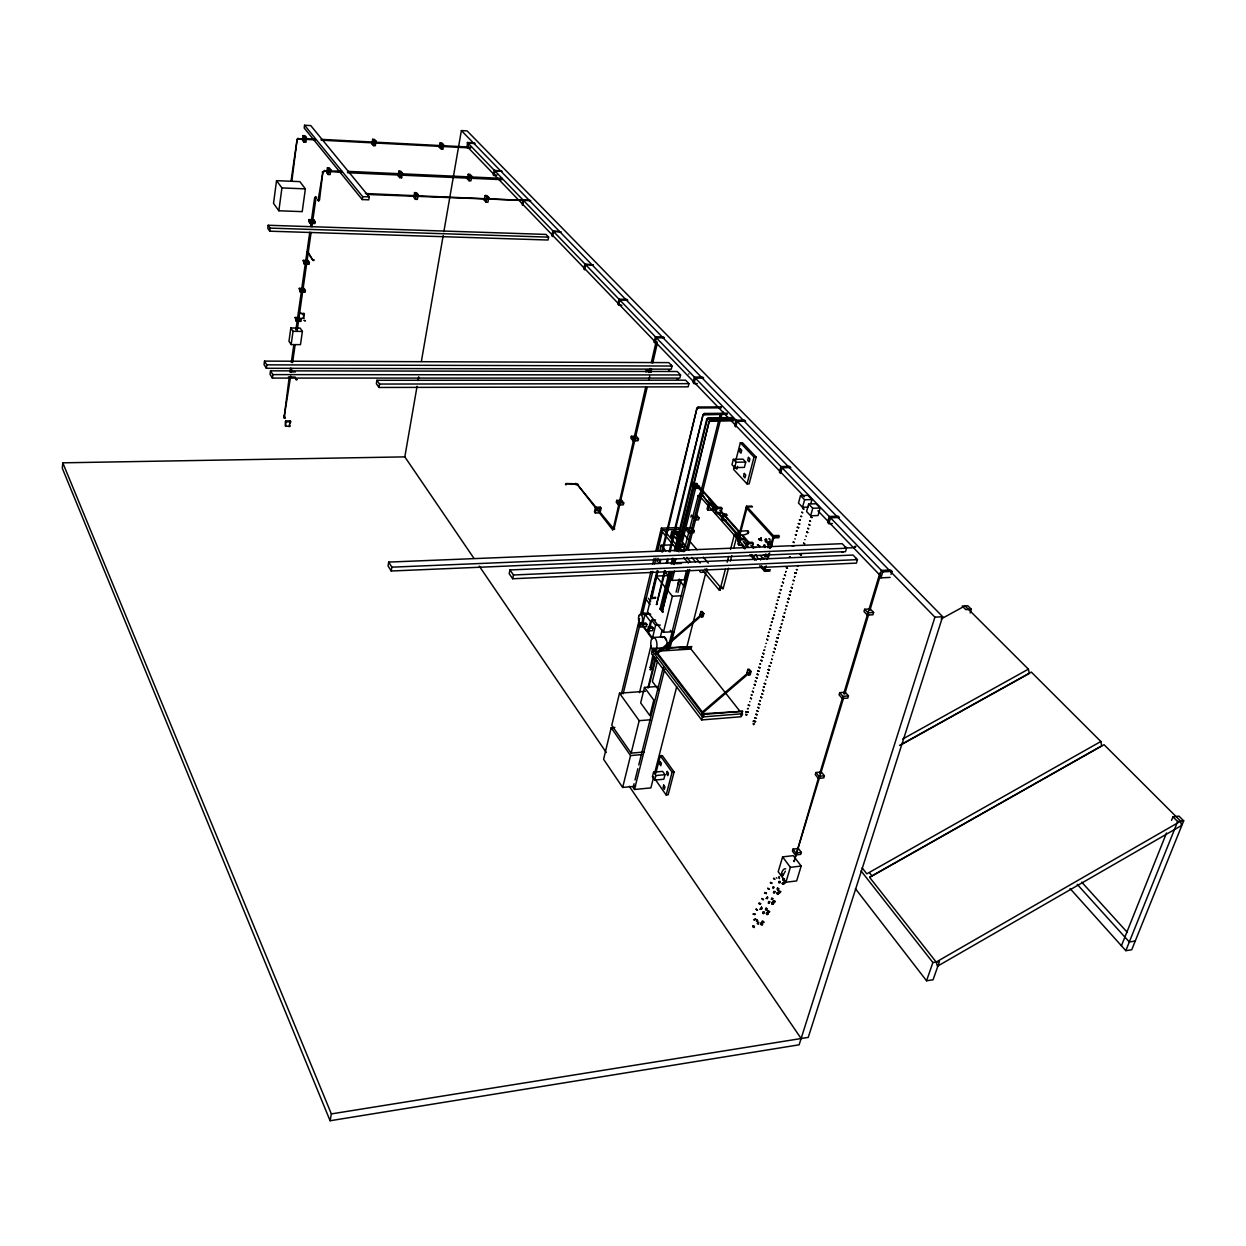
<?xml version="1.0" encoding="UTF-8"?>
<svg xmlns="http://www.w3.org/2000/svg" width="1246" height="1246" viewBox="0 0 1246 1246"><rect width="100%" height="100%" fill="white"/><g stroke="black" fill="none" stroke-linecap="round" stroke-linejoin="round"><path stroke-width="1.5" d="M768.408 543.474L766.913 542.617L768.564 543.272M760.122 540.141C762.568 539.845 755.792 538.319 759.951 540.141M764.499 554.75L765.262 555.747L764.296 555.077M473.792 558.099L404.825 456.877L62.783 462.827L62.3 468.247L330.097 1120.746L799.122 1044.802L934.921 617.175L461.378 130.581L443.856 231.709M764.219 555.249L765.106 555.747M855.784 546.605L855.114 546.184L855.55 546.947M268.17 225.261L267.765 228.329L269.759 231.195L548.022 240.011L548.598 237.129L545.997 234.419L268.17 225.261L270.164 228.111L269.759 231.195M276.534 180.654L273.528 203.394L278.855 210.776L302.217 211.633L305.379 188.878L299.865 181.636L276.534 180.654L281.923 187.912L278.855 210.776M264.51 361.122L264.043 364.548L266.333 368.286L671.298 369.159L672.03 366.028L668.775 362.617L264.51 361.122L266.8 364.844L266.333 368.286M681.219 551.277L681.811 550.296L682.574 551.246M756.665 921.339L757.303 920.171M291.066 180.919L297.155 139.178L291.86 181.013L291.066 180.919L291.86 181.013M270.507 370.841L270.039 374.298L272.376 378.083L679.833 378.114L680.581 374.953L677.279 371.495L270.507 370.841L272.843 374.61L272.376 378.083M303.136 135.643L302.498 140.315L303.884 142.06L305.768 142.153L306.423 137.496L305.021 135.752L303.136 135.643L304.538 137.387L303.884 142.06M304.569 125.254L304.195 128.011L362.228 199.562L368.769 199.827L369.221 196.915L310.737 125.581L304.569 125.254L362.664 196.65L362.228 199.562M290.832 327.994L288.979 341.233L291.159 344.581L300.488 344.644L302.389 331.42L300.177 328.103L290.832 327.994L293.028 331.327L291.159 344.581M295.162 317.481L296.283 321.328L300.971 321.375L301.236 319.599L296.532 319.537L295.162 317.481L298.292 317.512M299.274 288.356L300.411 292.187L305.13 292.28L305.395 290.474L303.993 288.449L299.274 288.356L300.411 292.187M303.23 260.367L304.382 264.183L309.117 264.292L309.382 262.47L307.964 260.476L303.23 260.367L304.382 264.183M308.977 219.592L308.712 221.461L310.145 223.392L314.942 223.548L315.207 221.695L313.758 219.763L308.977 219.592L310.41 221.523L310.145 223.392M296.283 321.328L296.532 319.537M290.676 376.105L284.244 416.553L289.134 377.803M289.944 372.04L290.489 368.209M291.299 362.446L293.76 345.173M295.925 329.816L309.771 232.208M310.581 226.507L314.615 198.005C318.197 198.114 314.257 195.638 315.954 198.239L311.905 226.741M299.087 313.058L299.009 318.353L303.713 318.415L304.351 313.945L299.087 313.058L304.351 313.945M291.221 372.258L291.766 368.427M292.592 362.664L295.037 345.391M297.218 330.05L311.095 232.457M303.728 290.256L303.993 288.449M307.7 262.314L307.964 260.476M313.494 221.617L313.758 219.763M285.568 420.946L285.505 426.085C293.558 426.553 286.751 428.048 290.723 421.787L290.178 420.914L285.568 420.946L285.505 426.085M318.197 199.672L322.87 171.995L319.521 199.905C317.263 201.182 318.4 199.485 319.459 199.983M303.37 316.095L303.79 313.12M289.773 423.749L290.178 420.914M326.732 172.618L327.433 167.821L329.365 167.914L330.86 169.783L330.174 174.565L328.228 174.487L326.732 172.618L328.679 172.696M328.228 174.487L328.928 169.69L327.433 167.821M764.156 546.355L764.39 546.932M765.013 554.844L763.409 555M681.313 551.277L681.842 550.296L682.216 551.153M371.978 143.897L372.679 139.303L374.501 139.412L376.012 141.125L375.311 145.72L373.473 145.626L371.978 143.897L373.8 143.991M373.473 145.626L374.189 141.032L372.679 139.303M843.604 697.853L794.076 861.531L818.933 776.32L815.881 772.52L821.348 772.006L824.4 775.791L823.777 777.878L818.311 778.407L815.258 774.607L815.881 772.52M794.512 861.407L793.531 861.017M398.159 175.811L398.922 171.107L400.791 171.2L402.396 173.038L401.633 177.742L399.764 177.664L398.159 175.811L400.044 175.904L401.633 177.742M399.764 177.664L400.527 172.945L398.922 171.107M376.915 380.295L376.354 383.69L378.986 387.459L688.166 386.836L688.929 383.659L685.58 380.17L376.915 380.295L379.547 384.048L378.986 387.459M414.575 192.616L413.797 197.413L415.448 199.329L417.363 199.407L418.158 194.625L416.491 192.694L414.575 192.616L416.242 194.532L418.158 194.625M415.448 199.329L416.242 194.532M439.402 147.386L440.165 142.869L441.925 142.963L443.529 144.661L442.766 149.177L439.402 147.386L442.766 149.177M440.991 149.084L441.754 144.567L440.165 142.869M404.825 456.877L417.067 386.276M418.064 380.544L418.718 376.728M421.366 361.465L443.187 235.525M388.705 562.086L388.051 565.918L391.182 571.011L845.504 551.667L846.517 548.209L842.187 543.692L388.705 562.086L391.851 567.179L391.182 571.011M467.406 142.496L467.25 147.791L468.06 143.165L475.053 143.539L474.383 142.854L467.406 142.496L882.775 571.836L891.918 571.4L890.999 574.406M468.247 143.306L467.593 147.044L804.433 496.796M759.048 902.976L760.59 904.175M467.406 178.926L468.216 174.284L470.038 174.378L471.736 176.184L470.926 180.826L469.103 180.748L467.406 178.926L469.212 179.003M469.103 180.748L469.913 176.107L468.216 174.284M484.305 200.248L485.161 195.529L487.015 195.606L488.79 197.507L487.934 202.226L486.08 202.148L484.305 200.248L486.158 200.31M486.08 202.148L486.937 197.429L485.161 195.529M493.385 174.97L494.257 170.235L502.076 171.278L494.942 170.951L494.086 175.686L493.385 174.97L496.952 175.125M330.097 1120.746L331.358 1113.908L62.783 462.827M509.941 569.952L509.178 573.705L512.698 578.751L856.438 563.114L857.45 559.625L853.058 555.046L509.941 569.952L513.477 574.998L512.698 578.751M618.764 305.286L619.901 300.099L627.735 300.255L626.847 299.336L619.013 299.196L617.891 304.382L621.894 305.348M595.495 507.309L594.451 511.935L595.292 512.978L600.058 512.838L601.102 508.212L600.26 507.169L595.495 507.309L596.32 508.352L595.292 512.978M599.575 510.253L600.26 507.169M616.692 500.394L616.256 502.294L618.437 504.957L623.296 504.817L623.732 502.917L621.536 500.269L616.692 500.394L618.873 503.057L618.437 504.957M631.333 436.287L630.881 438.234L633.124 440.819L638.045 440.741L638.497 438.779L636.239 436.209L631.333 436.287L633.575 438.857L638.497 438.779M645.989 372.087L646.456 370.062L651.424 370.078L650.957 372.087M654.212 342.136L655.427 336.825L663.448 336.903L664.398 337.884L656.362 337.806L655.147 343.117L654.212 342.136L657.421 342.167M633.124 440.819L633.575 438.857M647.141 387.537L613.998 529.161L613.281 528.647L645.677 387.288M649.135 372.196L649.991 368.427M651.284 362.773L656.035 342.043M648.87 379.999L649.727 376.23M650.599 372.461L651.456 368.691M652.764 363.038L657.078 344.192M621.1 502.154L621.536 500.269M614.87 727.43L611.194 727.742L603.594 759.281L622.657 787.456L635.616 786.21M645.444 691.296L619.511 693.197L611.77 725.328L631.146 753.129L644.198 751.992M694.053 383.566L695.377 378.114L703.601 378.114L702.588 377.086L694.365 377.071L693.056 382.522L694.053 383.566L697.355 383.566M621.396 693.882L639.556 618.561M640.475 614.792L650.926 571.478M652.733 563.955L654.103 558.301M655.91 550.763L661.361 528.179L678.198 527.588L697.012 549.766M639.042 623.358L638.513 625.585L639.587 627.018L646.331 626.629L646.876 624.386L645.786 622.969L639.042 623.358L640.133 624.776L639.587 627.018M641.488 614.34L645.335 598.407L650.085 604.497M656.876 550.592L661.61 531.014L678.992 551.869M623.171 693.835L640.023 624.121M642.297 614.699L652.779 571.353M654.602 563.815L655.972 558.161M657.795 550.623L662.81 529.893L661.361 528.179M657.14 561.915L658.044 558.224M659.819 550.841L661.159 545.296L673.12 544.829M642.749 623.701L645.007 614.371L650.677 614.06M655.63 598.267L651.736 598.454L650.661 597.177L657.078 570.715M658.916 563.161L659.835 559.376M661.657 551.822L696.966 408.205L662.607 551.978M668.946 575.512L656.206 576.088L647.531 611.833L663.417 632.283L674.366 631.629M651.767 598.454L658.028 570.855M659.866 563.317L660.769 559.532M648.496 626.66L647.873 629.23L649.135 630.865L652.515 630.663L653.153 628.093L651.892 626.458L648.496 626.66L649.758 628.296L648.356 633.7L652.281 638.84L655.598 625.321L651.642 620.228L655.521 620.01M677.045 535.702L677.871 532.369L676.89 531.217L671.781 531.403L670.566 536.403L671.532 537.556L676.64 537.369M671.532 537.556L672.762 532.556L671.781 531.403M650.007 626.956L651.642 620.228M665.473 570.637L656.564 604.544L664.523 570.481M666.345 562.974L667.264 559.236M669.102 551.729L703.071 414.669L670.052 551.885M667.311 563.13L668.23 559.392M639.478 692.651L651.019 645.708M670.223 571.587L661.081 610.353L660.006 609.06L669.258 571.431M671.111 563.908L672.497 558.27M674.351 550.748L706.747 419.061L732.695 418.578M672.061 564.064L673.463 558.426M675.301 550.903L707.463 418.827L708.335 417.815L732.726 417.581M654.648 651.393L691 649.057L691.608 646.643L652.857 648.434L651.533 653.792L701.638 719.939L741.09 716.746L742.585 711.295L702.557 713.756L701.903 716.248M672.606 572.054L662.218 611.724L671.656 571.898M673.51 564.376L674.896 558.722M676.749 551.199L709.239 421.195L677.715 551.355M678.587 544.751L680.394 537.447M652.733 651.502L653.34 649.073L691.608 646.643M674.46 564.531L675.862 558.878M644.478 687.418L640.662 702.9L649.898 715.64L653.792 700.065L644.478 687.418L657.545 686.468M654.025 656.393L651.206 667.763L650.272 667.84L653.029 654.29M678.649 550.607L679.895 544.954L684.942 544.751M680.955 541.231L694.365 486.376L691.873 483.557L696.966 483.432M686.515 570.559L684.194 579.826L672.155 580.402L674.46 571.104M680.129 550.857L681.064 547.103M681.998 543.349L695.891 487.139M690.128 527.883L686.717 528.008L686.219 530.017L688.695 532.945L693.82 532.758L694.318 530.734L691.826 527.821M622.657 787.456L630.554 755.574L611.194 727.742M631.146 753.129L639.198 720.671L619.511 693.197M660.458 636.675L662.124 629.931M647.904 688.026L655.38 657.904M736.931 535.048C735.078 537.587 734.626 532.945 734.377 534.627L730.514 549.455M648.668 687.527L656.128 657.514M690.907 517.106L691.405 515.096L693.913 517.978L699.022 517.806L698.523 519.831L695.112 519.94M663.417 632.283L672.373 596.227L656.206 576.088M683.82 551.573L698.336 495.332M688.695 532.945L689.209 530.921L686.717 528.008M657.436 661.159L652.374 681.515L658.62 689.926M677.731 584.904L679.132 579.265M686.624 549.19L720.375 413.656L721.839 414.264L720.406 413.968M676.08 592.099L679.257 579.359M696.016 516.95L696.514 514.925L699.022 517.806M688.104 549.704L721.886 414.093M677.964 592.411L681.157 579.67M634.074 783.734L633.139 787.503L634.479 789.481L650.879 787.908L653.745 776.663M635.008 779.98L637.843 768.704M638.777 764.951L663.261 667.249M667.965 648.45L687.745 569.531M669.102 647.764L672.7 633.404L670.317 630.351M688.508 570.356L684.428 586.648L679.568 580.683M634.479 789.481L664.694 669.133M669.896 648.45L689.723 569.469M734.392 534.534L735.825 535.733L736.884 535.173M708.367 503.851L707.074 509.007L708.102 510.175L713.288 510.019L714.597 504.864L713.553 503.695L708.367 503.851L709.41 505.019L714.597 504.864M708.102 510.175L709.41 505.019M714.955 510.891L715.827 507.434L721.013 507.278L722.057 508.446L721.185 511.888M715.827 507.434L716.871 508.617L715.547 513.788L714.519 512.604M653.558 772.224L652.39 776.772L654.711 780.105L663.822 779.233L664.99 774.701L662.654 771.383L653.558 772.224L655.879 775.542L654.711 780.105M733.333 459.353L731.978 464.711L734.673 467.608L744.36 467.406L745.731 462.048L743.021 459.167L733.333 459.353L736.043 462.25L745.731 462.048M671.08 365.826L670.987 364.891L670.955 365.794M654.695 772.909L676.718 686.733M686.764 647.39L706.856 568.69M655.863 773.143L660.318 755.715L662.296 755.543L674.086 772.006L668.152 794.792L666.158 794.995L655.583 779.887M734.455 465.817L733.536 469.368L747.039 483.9L749.158 483.853L756.135 457.048L742.445 442.719L740.342 442.751L735.81 460.49M721.652 519.255L722.976 514.084L726.449 513.959M734.673 467.608L736.043 462.25M737.601 466.315L736.884 469.15L735.452 467.608M699.972 614.839L700.813 611.568L702.183 611.49L703.85 613.546L703.009 616.832L701.654 616.91L699.972 614.839L701.327 614.776M701.654 616.91L702.495 613.624L700.813 611.568M666.158 794.995L672.092 772.193L660.318 755.715M747.039 483.9L754.017 457.095L740.342 442.751M722.337 587.427L722.914 588.751L720.546 587.769L725.359 569.282M727.181 562.226L728.676 556.51M728.521 568.16L723.21 588.47L720.686 588.05L721.839 587.193M730.358 561.105L731.776 555.638M733.692 548.333L737.071 535.328M751.759 506.063L746.494 506.219L737.507 540.593L738.239 541.418L747.226 507.029L752.491 506.857M744.719 543.24L745.638 539.752L744.547 538.521L739.252 538.724L737.881 543.972L738.971 545.203L742.491 545.063M738.971 545.203L740.342 539.954L739.252 538.724M746.043 545.982L746.961 542.477L752.257 542.259L753.363 543.505L752.428 546.994M701.638 719.939L703.087 714.441L652.857 648.434M747.133 547.212L748.067 543.708L746.961 542.477M703.492 716.855L704.146 714.363L653.885 648.372M723.194 588.548L722.805 587.66M720.562 587.723L721.808 587.287M764.904 566.821L763.923 570.497L769.234 570.247M766.897 559.485L768.377 553.987M769.872 548.474L773.33 535.624L778.688 535.422M769.981 571.104L764.67 571.338L766.165 565.84M768.143 558.488L769.639 552.99M771.118 547.477L774.093 536.465L746.494 506.219M746.946 672.715L747.865 669.351L749.251 669.258L751.073 671.485L750.154 674.849L748.753 674.943L746.946 672.715L748.332 672.622M748.753 674.943L749.671 671.578L747.865 669.351M810.912 503.291L811.956 499.537L807.891 495.347L800.539 495.55L798.484 503.041L802.517 507.262L808.031 507.091M802.517 507.262L804.589 499.755L800.539 495.55M808.654 503.991L806.567 511.514L810.648 515.797L818.046 515.548L820.148 508.025L816.037 503.773L808.654 503.991L812.75 508.259L820.148 508.025M810.648 515.797L812.75 508.259M757.708 922.445L757.412 923.504L758.736 924.018M828.824 523.647L830.49 517.791L839.383 517.479L838.122 516.187L829.229 516.483L827.578 522.354L828.824 523.647L832.375 523.522M367.259 194.469L521.389 200.294L365.358 193.519M661.953 611.521L662.856 611.584M660.956 609.185L660.022 609.029M782.613 856.89L778.205 871.748L785.915 882.23L796.661 880.922L801.162 866.048L793.344 855.644L782.613 856.89L790.369 867.325L785.915 882.23M657.203 604.372L656.299 604.341M793.001 849.102L792.409 851.111L795.337 855.005L800.726 854.382L801.334 852.373L798.39 848.495L793.001 849.102L795.929 852.996L801.334 852.373M839.742 692.651L839.088 694.832L842.265 698.508L847.825 698.072L848.479 695.907L845.286 692.231L839.742 692.651L842.919 696.343L848.479 695.907M864.662 609.263L863.976 611.537L867.278 615.088L872.932 614.761L873.617 612.487L870.3 608.936L864.662 609.263L867.964 612.814L873.617 612.487M819.728 773.673L842.919 696.343M843.698 693.757L879.91 572.958M844.726 694.147L868.711 614.231M869.833 610.509L880.424 575.2M890.096 577.412L880.969 577.864L882.775 571.836M649.789 667.404L651.237 667.622M650.661 597.177L651.549 597.27M708.849 421.366L734.065 420.759M315.378 139.879L297.996 138.96L315.394 139.054M769.779 902.073L768.689 903.381L768.548 901.59L769.748 901.637L768.268 903.07L769.016 902.758M773.361 903.116L772.271 904.425L772.909 902.353M461.378 130.581L467.11 130.908L942.646 616.708L808.249 1037.388L331.358 1113.908M709.753 421.569L710.407 419.995L710.313 420.946M706.762 419.232L707.681 419.388M702.666 414.887L727.243 414.279M970.151 612.97L971.35 609.294L967.753 605.727L962.208 606.054L965.79 609.621L971.35 609.294M720.998 406.912L698.118 407.006C698.866 407.956 694.972 409.077 698.196 407.987L720.858 407.847L720.811 406.881L720.858 407.847M341.669 172.462L324.053 171.013L341.684 171.091M932.896 962.535L939.453 961.569L933.083 979.777L926.541 980.773L932.896 962.535L861.079 870.938M612.58 529.752L577.116 484.211L613.686 528.834C612.3 530.391 613.982 527.494 614.683 528.911M759.998 546.324C761.524 547.041 756.898 545 759.468 546.589M1121.416 945.776L1166.521 832.951M1171.536 820.413L1172.953 816.831L1178.981 816.13L1183.7 820.818L1131.726 949.779L1125.823 950.667L1070.08 888.585M1125.823 950.667L1177.672 821.535L1183.7 820.818M747.522 531.481C752.677 531.995 740.731 537.945 738.271 533.413M760.745 903.459L758.892 903.662L759.795 903.599M298.059 138.945L298.012 138.15M297.078 139.412L297.451 139.194M765.013 555.124L765.542 555.825L765.371 554.828M324.396 171.621L324.365 170.359M703.632 414.871L704.224 413.47L727.275 413.267M785.369 871.203L782.784 875.751L781.6 875.611C780.603 873.835 783.127 867.964 785.696 868.774M704.27 413.532L704.224 414.466M708.211 417.831L708.335 418.812M283.714 416.289L284.96 416.398M566.027 484.896C561.027 481.595 592.831 485.94 565.949 483.541M781.149 874.552L782.675 874.271L783.111 875.331M315.954 198.27L314.631 197.974M738.504 531.185L738.13 532.914M698.118 408.003L698.165 407.068M673.37 534.145L675.394 533.693L688.991 549.86M696.561 485.301C692.869 485.488 698.149 484.102 695.766 484.928M323.462 172.384L322.2 172.01M656.066 653.558L700.828 615.026M656.689 654.306L702.915 614.527M702.713 711.715L747.912 672.918M701.903 713.74L748.581 673.681M775.028 879.365L773.47 878.29L774.373 878.726M684.459 551.184L684.879 551.215M771.99 898.226L772.411 899.612L771.679 899.269M701.965 494.039L700.953 494.226M762.801 922.881L763.144 921.386M701.996 493.977L699.754 494.351L699.427 495.83L745.295 547.586M696.171 485.488L696.872 484.04L717.68 507.262M936.182 962.052L1180.694 821.176L1104.065 744.703L869.63 877.386L936.182 962.052L937.428 966.242L1181.426 825.568L1180.694 821.176M899.503 745.42L1031.314 672.092L1100.841 741.495L866.827 873.835L862.107 867.823M869.848 877.044L1101.698 745.824L1100.841 741.495M902.088 744.22L1029.336 673.432L1028.386 669.164L964.996 605.883M902.602 739.096L1028.386 669.164M941.197 618.919L963.283 606.818M673.681 533.709L675.425 533.74M697.355 408.626L696.514 408.283M547.648 237.238L547.617 236.927M760.325 701.14L759.468 700.657L760.356 700.579M749.703 701.685L750.014 701.732M751.945 695.33L751.104 694.847L751.977 694.785M764.172 687.356L763.3 686.873L764.187 686.811M768.424 669.616L769.498 670.005L768.19 669.803M741.915 715.578L740.685 714.581L742.663 714.192M760.496 664.336L759.639 663.869L760.527 663.807M758.284 923.707L757.459 923.551L758.923 922.445M755.559 918.707L754.173 920.296M765.511 646.83L764.904 646.986M766.477 643.325L765.869 643.481M760.449 909.315L759.671 909.175M781.226 623.857L782.223 623.794L781.382 624.137M773.299 618.592L772.271 618.499L773.112 618.156M783.781 616.895L783.469 616.848M787.254 601.88L788.297 602.519L787.488 602.441M777.021 604.403L776.149 603.936L777.037 603.889M779.996 593.641L779.124 593.158L780.012 593.112M791.023 591.539L789.995 591.429L790.836 591.102M775.028 891.451L773.517 892.821L774.264 892.525M781.133 590.199L780.105 589.56L781.008 589.514M794.014 580.838L792.97 580.2L794.076 580.605M794.496 576.571L794.808 576.633M780.245 881.436L778.688 882.713L779.435 882.433M779.856 882.791L778.719 882.355L779.077 881.358L780.214 881.794M804.776 539.611L805.103 539.674M793.063 546.246L792.752 546.2M805.819 535.873L806.38 536.465M774.701 892.868L773.517 892.416L773.859 891.404L775.043 891.856M796.334 535.079L795.228 534.69L796.132 534.659M806.863 532.135L807.174 532.182M810.398 521.295L809.495 520.828L810.601 521.217M753.129 723.396L753.503 724.72L754.531 723.786M800.244 520.252L799.34 519.8L800.244 519.769M800.867 516.093L801.77 516.56L800.867 516.576M801.894 512.34L802.798 512.807L801.754 512.184M745.793 714.083L746.167 715.391L747.179 714.488M575.714 483.308L575.652 484.678M720.297 590.059L719.02 589.856L702.931 570.699M720.235 589.997C717.4 589.28 721.683 585.464 719.02 589.856M613.234 528.647L612.783 529.908L613.686 528.834M700.548 494.023C699.099 498.198 701.187 493.665 700.859 492.964M771.679 898.241L773.205 898.709L771.196 899.129M765.901 908.318L767.38 908.801L766.866 909.705L765.387 909.222M756.291 555.155L755.014 555.046M756.322 555.062L755.497 555.109M698.321 495.425C697.589 496.843 701.903 496.967 697.667 495.799M755.792 919.377L753.923 919.626L754.874 919.517M1135.231 941.073L1129.312 941.96L1077.229 884.364M738.753 533.958L739.517 532.727L738.582 531.17L738.878 533.942L738.753 531.139L748.207 530.796M790.369 867.325L801.162 866.048M844.975 547.601C844.321 545.203 845.286 549.595 855.286 547.181M818.933 776.32L824.4 775.791M655.879 775.542L664.99 774.701M672.092 772.193L674.086 772.006M630.554 755.574L641.737 754.593M765.854 898.444L766.788 898.366M703.087 714.441L742.585 711.295M639.198 720.671L650.459 719.767M749.671 671.578L751.073 671.485M651.876 597.582L655.661 597.317M653.278 650.817L652.25 650.879L702.433 716.948L741.9 713.771L741.37 713.086M659.897 650.381L669.46 649.773M679.023 649.166L688.586 648.559M934.921 617.175L942.646 616.708M653.683 637.454L663.822 636.846M655.598 625.321L660.271 625.056M649.758 628.296L653.153 628.093M640.133 624.776L646.876 624.386M702.495 613.624L703.85 613.546M672.373 596.227L681.562 595.744M770.371 569.687L765.044 569.936L761.353 565.746M513.477 574.998L857.45 559.625M704.115 572.21L700.657 572.366L699.629 571.135M681.469 563.426L676.298 563.659L672.809 559.423M391.851 567.179L846.517 548.209M748.067 543.708L753.363 543.505M679.397 546.932L684.459 546.729M752.74 547.524L756.275 547.383M774.093 536.465L779.451 536.263M779.062 537.696L773.704 537.898L746.12 507.636M740.342 539.954L745.638 539.752M689.209 530.921L694.318 530.734M672.762 532.556L677.871 532.369M662.81 529.893L679.662 529.301M726.169 520.314L722.711 520.439L724.035 515.252L727.493 515.143M717.291 513.726L720.749 513.617L719.705 512.449M804.589 499.755L811.956 499.537M596.32 508.352L601.102 508.212M716.871 508.617L722.057 508.446M618.873 503.057L623.732 502.917M694.365 486.376L699.473 486.236M698.959 488.276L693.851 488.401L691.359 485.582M754.017 457.095L756.135 457.048M710.407 419.995L734.112 419.762M286.113 421.833L290.723 421.787M379.547 384.048L688.929 383.659M288.418 376.931L295.302 377.117M290.723 371.915L295.38 371.915M272.843 374.61L680.581 374.953M266.8 364.844L672.03 366.028M293.028 331.327L302.389 331.42M771.196 882.822C774.015 882.916 768.377 882.791 771.025 882.931C773.501 884.8 769.125 880.797 770.994 882.962M300.66 290.38L305.395 290.474M304.631 262.345L309.382 262.47M270.164 228.111L548.598 237.129M310.41 221.523L315.207 221.695M362.664 196.65L369.221 196.915M281.923 187.912L305.379 188.878M486.937 197.429L488.79 197.507M328.928 169.69L330.86 169.783M400.527 172.945L402.396 173.038M469.913 176.107L471.736 176.184M347.494 171.356L502.247 178.38M347.478 172.727L502.216 179.689M304.538 137.387L306.423 137.496M374.189 141.032L376.012 141.125M441.754 144.567L443.529 144.661M321.188 139.365L469.867 147.09M321.172 140.191L470.739 147.978M700.828 493.058L699.831 493.214L700.517 494.086M748.223 708.382L747.398 708.756L748.363 708.678M771.539 659.025L772.411 659.508L771.617 659.43M769.016 669.445L768.128 669.507L769.171 669.725M753.861 687.948L753.3 688.29M769.203 632.314L768.315 632.376L769.109 632.438M778.828 634.23L777.987 634.572L778.984 634.51M777.753 637.905L777.987 638.061M763.938 650.49L764.779 650.147L763.798 650.21M772.925 655.427L772.349 655.77M779.015 596.709L778.189 597.036L779.171 596.99M788.811 598.345L787.97 598.687L788.967 598.625M788.407 598.423L789.294 598.905L788.407 598.952M778.61 597.301L779.451 596.974L778.454 597.036M778.034 600.307L777.146 600.354L777.94 600.432M786.787 606.101L785.899 605.634L786.989 606.023M785.79 609.185L785.478 609.652M785.385 609.792L785.712 609.31M784.793 612.783L783.952 613.125L784.949 613.063M775.059 611.552L774.654 611.63M773.673 615.197L774.56 615.15L773.766 615.072M772.691 618.764L773.532 618.421L772.536 618.483M782.379 620.555L783.22 620.228L782.192 620.119M772.131 621.707L771.29 622.05L772.286 621.988M771.149 625.243L770.324 625.585L771.305 625.523M780.806 627.096L780.479 627.579M780.401 627.719L781.226 627.377L780.245 627.423M797.954 565.497L797.642 565.949M797.549 566.073L797.876 565.622M786.6 567.833L786.413 567.911M796.521 569.749L797.424 569.718L796.365 569.484M786.008 571.4L785.681 571.852M785.587 571.976L785.915 571.525M794.901 576.509L794.481 577.1M783.999 578.674L783.095 578.705L783.905 578.798M792.44 584.405L793.017 584.094M782.005 585.9L781.102 585.947L781.912 586.025M790.416 591.694L791.257 591.367L790.26 591.414M795.727 535.219L796.054 534.783M794.792 538.802L795.26 539.02M801.038 554.408L800.134 554.454L801.209 554.688M800.633 554.984L801.536 554.953L800.477 554.719M807.751 528.226L808.81 528.849L807.704 528.46M797.16 530.952L796.256 530.983L797.066 531.061M756.665 909.424L755.87 909.066L757.521 910.234M680.409 535.11L679.459 534.721L680.737 535.25M766.025 680.02L765.527 680.051M748.098 533.6L747.475 532.556M764.421 554.922L765.34 555.763M576.945 485.099L577.973 484.18M684.038 551.199L682.606 551.262L684.132 551.464M313.992 259.604C314.849 266.068 299.507 237.503 312.964 260.445M308.541 252.05L307.513 252.891M759.904 555.514C766.43 558.722 757.21 561.666 756.727 555.623M699.427 495.83L701.202 495.456L700.968 494.132M762.443 558.364L760.979 558.473L760.605 559.999M701.529 493.432C700.408 493.136 703.881 489.974 703.305 493.073C698.554 488.323 707.043 503.758 710.516 503.555M697.23 484.305C695.907 485.924 695.642 483.386 695.844 485.192M781.896 874.287L782.426 875.19M1172.953 816.831L1177.672 821.535M891.918 571.4L890.547 569.998L881.42 570.434L879.614 576.446L880.969 577.864M817.906 510.782L879.878 575.138M646.456 370.062L648.761 372.538M1081.715 882.152L1127.396 932.46M720.235 510.128L739.376 531.621M743.208 535.92L749.578 543.085M703.336 491.952L717.478 507.838M720.048 510.72L738.053 530.952M741.915 535.282L748.332 542.508M750.902 545.405L753.472 548.287M697.339 486.75L702.433 492.482M708.818 499.662L711.357 502.527M713.07 506.452L715.64 509.349M718.21 512.231L741.323 538.272M701.249 494.351L740.685 538.817M743.223 541.683L748.316 547.415M712.26 508.851L713.288 510.019M751.463 554.563L756.4 560.155M741.214 544.798L744.921 548.988M749.858 554.579L754.796 560.17M759.733 565.762L764.67 571.338M703.274 557.149L708.289 563.067M696.421 558.66L700.127 563.067M705.065 568.939L721.138 588.034M674.553 536.886L685.658 550.109M691.826 557.46L695.517 561.868M664.648 530.905L681.889 551.542M686.811 557.429L690.502 561.853M683.68 557.492L688.368 563.13M661.159 545.296L665.816 550.95M665.224 571.867L672.155 580.402M756.431 921.433L756.898 919.828L757.989 921.168M304.367 140.409L305.768 142.153M869.801 873.197L872.216 876.25M690.502 648.434L739.517 710.734M648.325 598.267L650.708 601.304M645.007 614.371L650.474 621.458L647.733 632.672L642.297 625.554M855.379 888.647L926.541 980.773M643.31 626.037L652.717 638.326M479.274 566.136L606.257 752.522M629.246 786.273L801.116 1038.525M303.152 317.59L303.713 318.415M761.119 537.665L761.275 539.004L761.197 537.649M289.57 425.166L290.116 426.039M696.171 485.395L696.28 483.962L696.498 484.803M776.912 878.181L776.32 877.698M677.248 533.973C678.354 531.668 678.369 532.058 677.139 533.973M761.54 907.509L762.022 908.832M756.587 909.346L756.805 909.954M767.536 897.26L767.676 897.914M762.552 898.88L762.708 899.534M773.439 887.168L773.517 887.853M768.439 888.585L768.517 889.27M774.233 878.461L774.264 879.178M722.633 413.033L722.836 411.725L722.571 413.033M775.261 611.475L774.498 611.35M768.751 538.895A1.651 0.841 87.7 0 1 769.981 539.705A1.651 0.841 87.7 0 1 769.483 541.917M771.913 544.907A1.651 0.841 87.6 0 1 771.072 543.677M771.04 542.835A1.651 0.841 87.6 0 1 771.835 541.621M767.567 544.642A1.651 0.841 87.6 0 1 768.408 545.873A1.651 0.841 87.6 0 1 768.066 547.726M763.58 546.402A1.651 0.841 87.6 0 1 764.701 544.907A1.651 0.841 87.6 0 1 765.044 547.586M769.997 547.633A1.651 0.841 87.5 0 1 770.433 547.648M765.838 553.909A1.651 0.841 87.4 0 1 766.259 555.903A1.651 0.841 87.4 0 1 765.356 556.931A1.651 0.841 87.4 0 1 764.623 555.295M643.73 614.605A4.517 2.056 86.7 0 1 646.253 615.524M646.456 613.437A5.654 2.585 86.7 0 1 649.618 614.59M642.936 614.449A5.654 2.585 86.7 0 1 646.596 614.745M664.881 638.232A2.103 0.981 86.3 0 1 665.738 639.852M662.296 637.578A6.682 3.099 86.3 0 1 666.376 639.712A6.682 3.099 86.3 0 1 666.345 648.465M653.247 650.505A6.697 3.084 86.3 0 1 650.988 641.005A6.697 3.084 86.3 0 1 655.505 638.871A6.697 3.084 86.3 0 1 656.19 649.119M657.14 605.011L657.14 605.011M660.894 609.792L660.894 609.792M662.794 612.191L662.529 611.412L662.794 612.191M752.646 555.42L753.923 556.37L752.646 555.42M650.163 669.616L651.502 669.304L650.163 669.616M761.555 540.546L760.138 540.172L761.695 540.546M757.49 544.969L758.393 544.767L757.49 544.969M759.094 539.004L759.998 538.802L759.094 539.004M855.581 558.161L856.08 558.893L855.581 558.161M680.191 365.187L680.191 365.187M688.758 374.065L688.82 373.925M765.776 540.188L766.103 540.951L765.776 540.188M843.059 552.367L841.985 552.087L843.059 552.367M763.424 899.628L761.851 898.6L763.424 899.628M522.681 199.625L522.495 205.216L523.413 200.372L530.718 200.668L522.681 199.625M552.835 230.79L551.853 235.743L552.632 236.553L553.613 231.6L561.089 231.849L552.835 230.79M584.888 263.918L583.829 268.98L584.654 269.837L585.713 264.775L593.361 264.977L584.888 263.918M764.421 558.52L762.022 558.13L764.405 558.566M736.09 420.214L734.673 425.789L735.763 426.911L737.18 421.335L745.622 421.241L744.532 420.12L736.09 420.214M660.178 761.54L659.555 763.969L660.801 765.729L661.424 763.3L660.178 761.54M740.264 448.778L739.532 451.644L740.981 453.17L741.713 450.304L740.264 448.778M663.682 785.105L663.059 787.519L664.305 789.31L664.943 786.88L663.682 785.105M667.217 771.445L666.594 773.875L667.856 775.651L668.479 773.205L667.217 771.445M744.283 473.464L743.551 476.315L744.999 477.872L745.747 475.022L744.283 473.464M748.441 457.391L747.709 460.257L749.158 461.814L749.905 458.933L748.441 457.391M780.931 466.565L779.404 472.281L780.557 473.48L782.099 467.764L790.758 467.577L789.59 466.378L780.931 466.565M761.446 907.119L761.368 908.879L761.446 907.119M766.181 908.318L766.103 910.063L766.181 908.318M761.197 923.146L760.901 924.205L762.225 924.719L762.007 922.881L761.197 923.146M755.621 721.527L753.254 721.263L755.621 721.527M748.254 712.229L745.902 711.964L748.254 712.229M763.175 911.947L763.346 913.754L764.452 912.43L763.175 911.947M766.711 912.82L766.882 914.626L768.237 913.739L767.754 912.773L766.15 913.443L767.692 914.533L767.988 913.302L766.711 912.82M678.276 535.032L680.768 535.842L678.276 535.032M767.396 896.902L767.287 898.615L767.396 896.902M777.706 888.32L777.582 890.018L778.47 888.647L777.706 888.32M773.268 886.841L773.127 888.538L774.031 887.168L773.268 886.841M777.473 892.603L777.551 894.363L778.657 893.071L777.473 892.603M315.3 197.102L316.406 197.631L315.3 197.102M317.73 200.279L318.851 200.808L317.73 200.279M298.542 312.061L299.71 312.31L298.542 312.061M304.211 320.471L305.379 320.72L304.211 320.471M290.209 370.732L291.377 370.965L290.209 370.732M295.754 379.454L296.906 379.672L295.754 379.454M283.979 417.799L285.132 418.002L283.979 417.799M782.722 882.729L782.363 883.726L783.485 884.162L783.469 882.448L782.13 883.43L783.703 884.333L784.077 883.461L782.722 882.729M779.03 876.95L779.482 878.648L779.015 876.95M783.313 878.555L783.173 880.237L784.123 878.897L783.313 878.555M677.123 378.846L678.011 379.158L677.217 378.8M668.619 369.922L669.538 370.155L668.619 369.922M785.946 881.981L785.556 882.853L783.952 882.199L785.977 881.732L784.559 882.838L784.373 881.062L785.946 881.981M782.94 878.586L783.127 880.112L784.139 879.878L784.544 878.991L782.94 878.586M778.89 893.398L777.457 894.207L776.897 893.289L777.317 892.432L778.89 893.398M780.588 891.778L780.152 892.65L778.579 891.949L780.588 891.513L779.124 892.619L779.015 890.812L780.588 891.778M777.364 888.336L777.457 889.878L778.47 889.66L778.937 888.772L777.364 888.336M773.579 900.967L773.096 901.87L774.638 902.587L774.591 900.811L773.065 901.559L773.61 902.493L775.105 901.434L773.579 900.967M768.034 911.028L768.003 912.633L769 912.415L769.498 911.511L768.034 911.028M769.28 889.41L767.77 888.305L769.28 889.41M766.306 893.616L764.779 892.525L766.306 893.616M772.053 902.462L772.099 904.222L773.127 904.316L773.626 903.49L772.053 902.462M769.561 911.885L767.957 912.539L767.458 911.574L768.019 910.764L769.561 911.885M308.136 253.312L306.812 253.047L308.136 253.281M761.259 922.959L761.088 924.703L762.147 924.906L762.77 924.143L761.259 922.959M763.876 922.165L762.194 922.741L761.758 921.76L762.381 920.981L763.876 922.165M753.036 925.887L752.74 926.884L754.375 927.554L754.251 926.043L753.036 925.887M296.096 329.069L297.327 329.38L296.096 329.069M763.627 912.274C761.135 914.907 766.181 911.542 763.627 912.274M766.446 893.055L764.561 893.211L766.399 893.102M755.107 721.652L753.768 721.138L755.107 721.652M756.057 718.257L754.718 717.743L756.057 718.257M756.01 714.176L757.007 714.846L756.01 714.176M756.961 710.765L757.957 711.435L756.961 710.765M759.858 704.597L758.518 704.083L759.858 704.597M746.759 711.684L747.74 712.354L746.759 711.684M757.911 707.354L758.907 708.008L757.911 707.354M749.609 705.563L748.285 705.065L749.609 705.563M760.776 697.059L761.773 697.729L760.776 697.059M750.513 698.103L751.494 698.757L750.513 698.103M761.727 693.617L762.723 694.287L761.727 693.617M762.692 690.175L763.689 690.829L762.692 690.175M765.62 683.914L764.265 683.415L765.62 683.914M752.382 691.281L753.378 691.935L752.382 691.281M754.282 684.428L755.263 685.082L754.282 684.428M755.216 680.986L756.213 681.64L755.216 680.986M766.539 676.313L767.552 676.967L766.539 676.313M756.166 677.544L757.163 678.198L756.166 677.544M767.505 672.84L768.517 673.494L767.505 672.84M759.079 671.298L757.724 670.8L759.079 671.298M770.168 666.408L769.109 666.003L770.168 666.408M757.116 674.102L758.113 674.756L757.116 674.102M770.573 662.529L771.445 663.012L770.573 662.529M760.029 667.84L758.689 667.326L760.029 667.84M760.948 660.24L761.945 660.894L760.948 660.24M773.361 651.829L774.373 652.468L773.361 651.829M761.898 656.767L762.91 657.405L761.898 656.767M774.342 648.294L775.355 648.948L774.342 648.294M762.864 653.278L763.86 653.916L762.864 653.278M777.333 641.877L775.962 641.379L777.333 641.877M775.324 644.774L776.336 645.412L775.324 644.774M778.314 638.326L776.943 637.827L778.314 638.326M766.726 639.276L767.738 639.914L766.726 639.276M779.264 630.569L780.292 631.224L779.264 630.569M767.692 635.756L768.704 636.395L767.692 635.756M769.639 628.7L770.651 629.339L769.639 628.7M784.279 616.926L782.893 616.427L784.279 616.926M775.51 607.378L776.538 608.017L775.51 607.378M775.651 607.534L775.651 607.534M789.279 594.638L790.307 595.277L789.279 594.638M791.288 587.364L792.331 588.003L791.288 587.364M782.457 582.194L783.485 582.832L782.457 582.194M796.101 573.269L795.306 572.989L796.101 573.269M796.412 573.378L795.01 572.88L796.412 573.378M784.45 574.951L785.478 575.574L784.45 574.951M784.591 575.107L784.591 575.107M786.46 567.662L787.488 568.301L786.46 567.662M789.481 556.697L790.525 557.32L789.481 556.697M789.637 556.853L789.637 556.853M793.562 546.293L792.176 545.795L793.562 546.293M803.592 543.178L804.651 543.801L803.592 543.178M803.748 543.334L803.748 543.334M794.278 542.493L793.188 542.103L794.278 542.493M806.707 531.98L807.766 532.603L806.707 531.98M798.686 527.759L797.284 527.26L798.686 527.759M808.794 524.473L809.853 525.096L808.794 524.473M808.95 524.628L808.95 524.628M799.714 524.021L798.312 523.538L799.714 524.021M810.897 516.934L811.956 517.557L810.897 516.934M811.053 517.09L811.053 517.09M802.782 508.43L803.841 509.053L802.782 508.43M754.983 914.05L753.114 914.315L754.983 914.034M754.032 913.957C751.416 912.913 756.789 915.966 754.032 913.957M765.262 539.627A1.651 0.841 87.7 0 0 766.056 542.103A1.651 0.841 87.7 0 0 766.726 539.643A1.651 0.841 87.7 0 0 765.262 539.627M767.925 542.555A1.651 0.841 87.6 0 0 768.72 545.047A1.651 0.841 87.6 0 0 769.389 542.571A1.651 0.841 87.6 0 0 767.925 542.555M638.684 616.427A4.532 2.056 86.7 0 0 640.646 623.358A4.532 2.056 86.7 0 0 642.266 616.739A4.532 2.056 86.7 0 0 638.684 616.427"/></g></svg>
